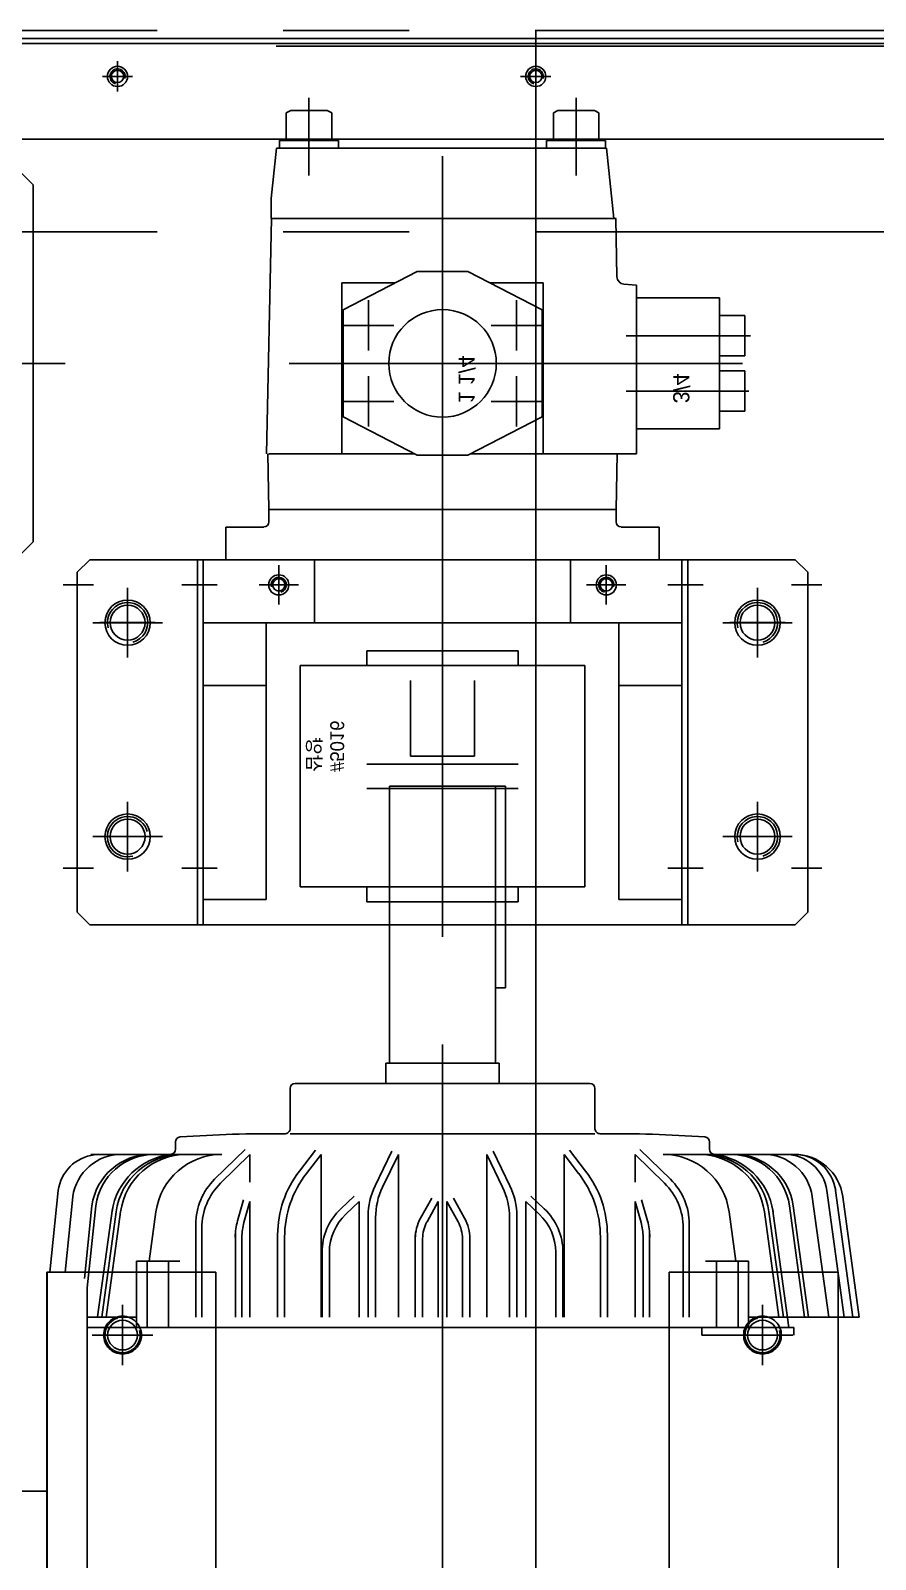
# Model space of a CAD drawing. Header units: millimetres. Extents: x 10462777 to 22643323, y 453826 to 1389191.
# Drawn here: x 11323167 to 11323503, y 601193 to 601800 of the extents above; entities that cross this region are included whole.
import ezdxf

# ---------------------------------------------------------------- set-up
doc = ezdxf.new("R2010")
doc.units = ezdxf.units.MM
doc.header["$LTSCALE"] = 200
doc.header["$MEASUREMENT"] = 0
for name, pattern in [('CENTER', [2, 1.25, -0.25, 0.25, -0.25]), ('DASHED', [3.5, 2, -1.5]), ('HIDDEN', [3.75, 2.5, -1.25])]:
    doc.linetypes.add(name, pattern=pattern)
doc.layers.get('0').update_dxf_attribs({"linetype": 'CONTINUOUS'})
doc.layers.add('01-외형선', color=7, linetype='CONTINUOUS', lineweight=25)
for name, color, linetype in [('1 Center', 1, 'CENTER'), ('2', 2, 'CONTINUOUS'), ('3 Hidden', 3, 'HIDDEN'), ('C', 1, 'CENTER'), ('CENTER', 1, 'CONTINUOUS'), ('THIN', 3, 'CONTINUOUS')]:
    doc.layers.add(name, color=color, linetype=linetype)
doc.styles.get("Standard").update_dxf_attribs({"font": 'SYMBOL'})

# ---------------------------------------------------------------- blocks, each defined once
blk = doc.blocks.new('A$C786C0FE7')
at = {"color": 1, "linetype": 'Continuous'}
for p, q in [((101.5, 96), (114.5, 96)), ((101.5, 96), (101.5, 80.9)), ((114.5, 96), (114.5, 10)), ((-21, 77.85), (72.5, 79.83)), ((72.5, 79.28), (94.5, 78.9)), ((-52, 74.66), (-49, 74.66)), ((-52, 74.66), (-52, 51.26)), ((-49, 75.9), (-29, 78)), ((-49, 10), (-49, 75.9)), ((-29, 78), (-21, 78)), ((-21, 10), (-21, 77.9)), ((72.5, 78.9), (72.5, 20.97)), ((94.5, 78.9), (99.5, 78.9)), ((94.5, 78.9), (94.5, -58.9)), ((-64, 70.27), (-63, 72)), ((-64, 70.27), (-64, 55.73)), ((-63, 72), (-52, 72)), ((-63, 54), (-64, 55.73)), ((-52, 54), (-63, 54)), ((-52, 51.26), (-49, 51.26)), ((0, 20), (15.21, 49.5)), ((4.5, 28.73), (4.5, 50)), ((4.5, 50), (72.5, 50)), ((15.21, 49.5), (57.79, 49.5)), ((73, 20), (57.79, 49.5)), ((0, 20), (0, 0)), ((73, 20), (73, 0)), ((-49, -55.05), (-49, 10)), ((-21, -58.9), (-21, 10)), ((114.5, 10), (114.5, -76)), ((73, 0), (57.79, -29.5)), ((0, 0), (15.21, -29.5)), ((72.5, -0.97), (72.5, -67)), ((4.5, -30), (4.5, -8.73)), ((4.5, -30), (72.5, -30)), ((15.21, -29.5), (57.79, -29.5)), ((-64, -35.73), (-63, -34)), ((-64, -35.73), (-64, -50.27)), ((-63, -34), (-52, -34)), ((-49, -31.26), (-52, -31.26)), ((-52, -31.26), (-52, -54.65)), ((-63, -52), (-64, -50.27)), ((-52, -52), (-63, -52)), ((-52, -54.74), (-49, -54.74)), ((-21, -58), (-49, -55.05)), ((2.11, -59.24), (-21, -58.84)), ((94.5, -58.9), (72.5, -59.28)), ((99.5, -58.9), (94.5, -58.9)), ((5.05, -61.98), (5.49, -67)), ((101.5, -60.9), (101.5, -76)), ((72.5, -67), (5.49, -67)), ((10.5, -67), (62.5, -67)), ((10.5, -100), (10.5, -67)), ((55.25, -67), (65, -67)), ((62.5, -100), (62.5, -67)), ((114.5, -76), (101.5, -76)), ((114.5, -76), (101.5, -76)), ((10.5, -100), (62.5, -100)), ((17.5, -110), (17.5, -100)), ((33.5, -110), (33.5, -100)), ((39.5, -110), (39.5, -100)), ((55.5, -110), (55.5, -100)), ((17.5, -110), (33.5, -110)), ((39.5, -110), (55.5, -110))]:
    blk.add_line(p, q, dxfattribs=at)
at = {"color": 1, "linetype": 'CENTER'}
for p, q in [((36.5, -79.34), (36.5, 70.93)), ((-38.18, 63), (-68.95, 63)), ((21.4, 49.35), (21.4, 29.35)), ((51.6, 49.35), (51.6, 29.35)), ((11.4, 39.35), (31.4, 39.35)), ((36.5, 39.35), (36.5, -19.35)), ((41.6, 39.35), (61.6, 39.35)), ((-45.87, 10), (214.81, 10)), ((11.5, 10), (61.5, 10)), ((21.4, -9.35), (21.4, -29.35)), ((51.6, -9.35), (51.6, -29.35)), ((11.4, -19.35), (31.4, -19.35)), ((41.6, -19.35), (61.6, -19.35)), ((-68.95, -43), (-38.18, -43)), ((25.5, -112.29), (25.5, -62.92)), ((36.5, -109.12), (36.5, -62.92)), ((47.5, -111.55), (47.5, -62.92))]:
    blk.add_line(p, q, dxfattribs=at)
at = {"color": 1, "linetype": 'DASHED'}
for p, q in [((162.5, 22.69), (192.5, 22.69)), ((192.5, 22.69), (192.5, -2.69)), ((162.5, -2.69), (192.5, -2.69))]:
    blk.add_line(p, q, dxfattribs=at)
at = {"color": 1, "linetype": 'Continuous'}
for centre, major_axis, start_param, end_param in [((99.5, 80.9), (1.41, 1.41), 3.926991, 5.497787), ((36.5, 10), (-15.1, 15.1), 3.926991, 10.210176), ((2.06, -62.24), (-2.12, 2.12), 4.014259, 5.480333), ((99.5, -60.9), (-1.41, 1.41), 3.926991, 5.497787)]:
    blk.add_ellipse(centre, major_axis=major_axis, ratio=1, start_param=start_param, end_param=end_param, dxfattribs=at)
blk = doc.blocks.new('A$C28DE4712')
at = {"rotation": 180}
blk.add_blockref('A$C786C0FE7', (857.1, 465.46), dxfattribs=at)
at = {"color": 1, "char_height": 6.4, "attachment_point": 7}
for s, insert in [('3/4', (804.74, 546.94)), ('1 1/4', (804.74, 461.79))]:
    blk.add_mtext(s, dxfattribs=dict(at, insert=insert))
blk = doc.blocks.new('A$C58A3008E')
at = {"color": 4}
for p, q in [((181.98, 158.89), (134.17, 165.43)), ((134.17, 136.93), (134.17, 165.43)), ((184.38, 156.04), (134.17, 162.91)), ((184.38, 152.54), (134.17, 159.41)), ((181.98, 146.76), (134.17, 153.3)), ((178.38, 139.17), (134.17, 145.22)), ((178.38, 137.66), (134.17, 143.71)), ((134.17, 121.45), (134.17, 141)), ((127, 139.5), (130, 139.5)), ((130, 139.5), (130, -141)), ((177.24, 131.03), (130, 137.5)), ((175.98, 129.55), (134.17, 135.28)), ((198.79, 87.6), (198.79, 139.62)), ((134.17, 133.48), (134.17, 121.45)), ((175.98, 127.76), (134.17, 133.48)), ((127, 102.87), (127, 121.45)), ((130, 121.45), (156.39, 121.45)), ((130, 117.28), (156.39, 117.28)), ((156.39, 104.33), (156.39, 121.45)), ((175.98, 113.74), (156.39, 116.42)), ((130, 108.72), (156.39, 108.72)), ((200.79, 106), (203.71, 106)), ((127, 102.87), (130, 102.87)), ((134.17, 97.94), (171.06, 97.94)), ((134.17, 95.55), (169.52, 95.55)), ((187.35, 88.07), (198.79, 76.43)), ((188.89, 90.47), (200.77, 78.38)), ((134.17, 82.2), (167.65, 82.2)), ((134.17, 79.62), (165.96, 79.62)), ((172.43, 81.35), (180.73, 78.97)), ((180, 76.43), (134.17, 76.43)), ((171.7, 78.81), (180, 76.43)), ((198.79, 76.43), (187.68, 76.43)), ((134.17, 65.44), (166.78, 65.44)), ((134.17, 62.66), (165.84, 62.66)), ((192.17, 56.81), (200.48, 50.42)), ((207, 0), (207, 60.5)), ((208.98, 60.5), (225, 60.5)), ((227, 0), (227, 58.5)), ((191.23, 54.03), (198.79, 48.22)), ((198.79, 48.22), (134.17, 48.22)), ((134.17, 47.77), (161.12, 47.77)), ((134.17, 44.91), (159.88, 44.91)), ((175.06, 38.35), (180, 33.09)), ((177.18, 40.34), (182.12, 35.09)), ((180, 33.09), (134.17, 33.09)), ((134.17, 29.52), (174.26, 29.52)), ((134.17, 26.57), (173.67, 26.57)), ((186.3, 26.78), (200.05, 20.16)), ((265, 25), (345, 25)), ((265, 25), (265, 21)), ((345, 25), (345, -21)), ((185.7, 23.83), (198.79, 17.54)), ((227, 22.5), (235, 22.5)), ((235, 22.5), (235, -22.5)), ((235, 21), (345, 21)), ((198.79, 17.54), (134.17, 17.54)), ((134.17, 10.88), (166.89, 10.88)), ((134.17, 7.9), (165.31, 7.9)), ((172.02, 6.16), (180, 1.76)), ((173.43, 8.72), (181.41, 4.31)), ((180, 1.76), (134.17, 1.76)), ((207, -60.5), (207, 0)), ((227, -58.5), (227, 0)), ((134.17, -1.76), (180, -1.76)), ((180, -1.76), (172.02, -6.16)), ((181.41, -4.31), (173.43, -8.72)), ((165.31, -7.9), (134.17, -7.9)), ((166.89, -10.88), (134.17, -10.88)), ((134.17, -17.54), (198.79, -17.54)), ((198.79, -17.54), (185.7, -23.83)), ((200.05, -20.16), (186.3, -26.78)), ((235, -22.5), (227, -22.5)), ((345, -21), (235, -21)), ((173.67, -26.57), (134.17, -26.57)), ((174.26, -29.52), (134.17, -29.52)), ((134.17, -33.09), (180, -33.09)), ((180, -33.09), (175.06, -38.34)), ((182.12, -35.09), (177.18, -40.34)), ((159.88, -44.91), (134.17, -44.91)), ((161.12, -47.77), (134.17, -47.77)), ((134.17, -48.22), (198.79, -48.22)), ((198.79, -48.22), (191.23, -54.03)), ((200.48, -50.42), (192.17, -56.81)), ((225, -60.5), (208.98, -60.5)), ((165.84, -62.66), (134.17, -62.66)), ((166.78, -65.44), (134.17, -65.44)), ((134.17, -76.43), (180, -76.43)), ((180, -76.43), (171.7, -78.81)), ((198.79, -76.43), (187.35, -88.07)), ((187.68, -76.43), (198.79, -76.43)), ((200.77, -78.38), (188.88, -90.47)), ((165.96, -79.62), (134.17, -79.62)), ((167.65, -82.2), (134.17, -82.2)), ((180.73, -78.97), (172.43, -81.35)), ((198.79, -139.62), (198.79, -87.6)), ((169.52, -95.55), (134.17, -95.55)), ((171.06, -97.94), (134.17, -97.94)), ((156.39, -108.72), (130, -108.72)), ((156.39, -121.45), (156.39, -104.33)), ((203.71, -106), (200.79, -106)), ((156.39, -116.42), (175.98, -113.74)), ((156.39, -117.28), (130, -117.28)), ((156.39, -121.45), (130, -121.45)), ((134.17, -121.45), (134.17, -141)), ((134.17, -133.48), (175.98, -127.76)), ((134.17, -135.28), (175.98, -129.55)), ((134.27, -136.91), (177.24, -131.03)), ((145.72, -141), (178.38, -137.66)), ((149.45, -142.09), (178.38, -139.17)), ((0, -141), (146, -141)), ((152, -149.84), (181.98, -146.76)), ((152, -155.93), (184.38, -152.54))]:
    blk.add_line(p, q, dxfattribs=at)
for centre, radius, start, end in [((179.35, 139.62), 19.44, 0.00001, 82.20685), ((182.12, 139.53), 16.67, 0.00002, 82.20685), ((182.12, 136.03), 16.67, 0.00002, 82.20685), ((179.35, 127.49), 19.44, 0.00001, 82.20685), ((175.18, 115.78), 23.61, 0.00013, 82.20685), ((175.18, 114.27), 23.61, 0.00008, 82.20685), ((172.4, 103.41), 26.39, 0, 82.20685), ((172.4, 101.61), 26.39, 0.00011, 82.20685), ((172, 104.5), 27, 6.93192, 81.21188), ((172.4, 87.6), 26.39, 0.00008, 82.20685), ((200.79, 108), 2, 183.50327, 269.99505), ((203.71, 104), 2, 3.99609, 90.00714), ((-326, 67), 533, 359.51806, 3.9956), ((171.06, 72.94), 25, 44.50882, 90.00004), ((169.52, 70.55), 25, 44.50881, 89.99998), ((165.96, 58.79), 23.47, 73.99341, 90.0002), ((165.96, 58.79), 20.83, 73.99341, 90.0002), ((165.84, 21), 41.67, 52.45209, 89.99998), ((166.78, 23.77), 41.67, 52.45213, 90.00004), ((208.98, 62.5), 2, 179.5183, 269.97175), ((225, 58.5), 2, 0, 89.99998), ((159.88, 24.08), 23.75, 43.23146, 90.00009), ((159.88, 24.08), 20.83, 43.23146, 90.00009), ((173.67, -1.21), 27.78, 64.3206, 90.00015), ((174.26, 1.74), 27.78, 64.3206, 90.00015), ((165.31, -5.99), 16.81, 61.07304, 90.00042), ((165.31, -5.99), 13.89, 61.07304, 90.00042), ((165.31, 5.99), 13.89, 269.99964, 298.92702), ((165.31, 5.99), 16.81, 269.99964, 298.92702), ((173.67, 1.21), 27.78, 269.99991, 295.67945), ((174.26, -1.74), 27.78, 269.99991, 295.67945), ((159.88, -24.08), 20.83, 269.99996, 316.76854), ((159.88, -24.08), 23.75, 269.99996, 316.76854), ((165.84, -21), 41.67, 270.00007, 307.54792), ((166.78, -23.77), 41.67, 270.00002, 307.54787), ((208.98, -62.5), 2, 90.02823, 180.48168), ((225, -58.5), 2, 270.00007, 0), ((-326, -67), 533, 356.00441, 0.48194), ((165.96, -58.79), 20.83, 269.99985, 286.00665), ((165.96, -58.79), 23.47, 269.99985, 286.00665), ((169.52, -70.55), 25, 270.00007, 315.49119), ((171.06, -72.94), 25, 270.00002, 315.49118), ((172.4, -87.6), 26.39, 277.79321, 359.99992), ((172.4, -101.61), 26.39, 277.79321, 359.99989), ((172.4, -103.41), 26.39, 277.79321, 360), ((172, -104.5), 27, 278.78818, 353.06809), ((172, -104.5), 27, 278.78818, 353.06809), ((200.79, -108), 2, 90.00495, 176.49673), ((203.71, -104), 2, 269.99291, 356.00391), ((175.18, -114.27), 23.61, 277.79321, 359.99992), ((175.18, -115.78), 23.61, 277.79321, 359.99987), ((179.35, -127.49), 19.44, 277.79321, 359.99999), ((182.12, -136.03), 16.67, 277.79321, 352.43477)]:
    blk.add_arc(centre, radius, start, end, dxfattribs=at)
at = {"layer": '3 Hidden'}
for p, q in [((-152, 157), (152, 157)), ((152, 157), (152, 90)), ((-152, 90), (152, 90)), ((-152, -90), (152, -90)), ((152, -157), (152, -90)), ((-152, -157), (152, -157))]:
    blk.add_line(p, q, dxfattribs=at)
for centre in [(127, 127), (127, -127)]:
    blk.add_circle(centre, 7.5, dxfattribs=at)
at = {"layer": 'C', "color": 4, "ltscale": 2.2}
for p, q in [((-307.6, 0), (360.51, 0)), ((65, -270), (65, -157))]:
    blk.add_line(p, q, dxfattribs=at)
at = {"layer": 'CENTER'}
for p, q in [((127, 139), (127, 115)), ((115, 127), (139, 127)), ((127, -139), (127, -115)), ((115, -127), (139, -127))]:
    blk.add_line(p, q, dxfattribs=at)
blk = doc.blocks.new('A$C1A6738FB')
at = {"color": 2}
for p, q in [((-44, 56.5), (-44, -56.5)), ((44, 56.5), (-44, 56.5)), ((44, 56.5), (44, -56.5)), ((-49.85, 30), (-44, 30)), ((-49.85, -30), (-49.85, 30)), ((-4.85, -30), (-4.85, 30)), ((4.85, -30), (4.85, 30)), ((49.85, 30), (44, 30)), ((49.85, -30), (49.85, 30)), ((-49.85, -30), (-44, -30)), ((49.85, -30), (44, -30)), ((44, -56.5), (-44, -56.5))]:
    blk.add_line(p, q, dxfattribs=at)
at = {"layer": 'CENTER', "color": 2}
blk.add_line((51.23, 0), (-51.23, 0), dxfattribs=at)
at = {"color": 2, "insert": (1.69, -39.06), "char_height": 5.5, "width": 35.7991, "attachment_point": 1}
blk.add_mtext('#5016\\P{\\fGulim|b0|i0|c129|p50;삼양}', dxfattribs=at)
blk = doc.blocks.new('A$C4DD64780')
at = {"color": 6}
for p, q in [((-82.5, -24.33), (-70.95, -12.78)), ((0, -12.78), (-70.95, -12.78)), ((0, -12.78), (70.95, -12.78)), ((82.5, -24.33), (70.95, -12.78)), ((-82.5, -24.33), (-82.5, -95.28)), ((82.5, -24.33), (82.5, -95.28)), ((-66.59, -31.38), (-66.59, -38.98)), ((-53.62, -31.38), (-53.62, -38.98)), ((53.62, -31.38), (53.62, -38.98)), ((66.59, -31.38), (66.59, -38.98)), ((-82.5, -166.23), (-82.5, -95.28)), ((82.5, -166.23), (82.5, -95.28)), ((-66.59, -159.19), (-66.59, -151.59)), ((-53.62, -159.19), (-53.62, -151.59)), ((53.62, -159.19), (53.62, -151.59)), ((66.59, -159.19), (66.59, -151.59)), ((-82.5, -166.23), (-70.95, -177.78)), ((82.5, -166.23), (70.95, -177.78)), ((0, -177.78), (-70.95, -177.78)), ((0, -177.78), (70.95, -177.78))]:
    blk.add_line(p, q, dxfattribs=at)
at = {"color": 6, "ltscale": 6}
for p, q in [((-52.83, -42.45), (-67.38, -27.91)), ((52.83, -42.45), (67.38, -27.91)), ((-52.83, -148.12), (-67.38, -162.66)), ((52.83, -148.12), (67.38, -162.66))]:
    blk.add_line(p, q, dxfattribs=at)
at = {"color": 6}
blk.add_lwpolyline([(-6.69, -129.61), (6.33, -129.61), (6.33, -121.67), (-6.69, -121.67)], close=True, dxfattribs=at)
for radius in [66.62, 53.44, 39.53, 21.17]:
    blk.add_circle((0, -95.28), radius, dxfattribs=at)
at = {"color": 6, "ltscale": 6}
for start, end in [(125.60243, 144.39757), (35.60243, 54.39757), (215.60243, 234.39757), (305.60243, 324.39757)]:
    blk.add_arc((0, -95.28), 85, start, end, dxfattribs=at)
at = {"color": 6}
for centre, start, end in [((-60.1, -31.38), 0, 180), ((60.1, -31.38), 0, 180), ((-60.1, -38.98), 180, 0), ((60.1, -38.98), 180, 0), ((-60.1, -151.59), 0, 180), ((60.1, -151.59), 0, 180), ((-60.1, -159.19), 180, 0), ((60.1, -159.19), 180, 0)]:
    blk.add_arc(centre, 6.48, start, end, dxfattribs=at)
at = {"layer": '1 Center', "color": 6, "linetype": 'CENTER', "ltscale": 6}
for p, q in [((0, 0), (0, -190.57)), ((-95.28, -95.28), (95.28, -95.28))]:
    blk.add_line(p, q, dxfattribs=at)
at = {"color": 6, "insert": (-4.88, -122.82), "char_height": 5.3625, "width": 50.3108, "attachment_point": 1}
blk.add_mtext('\\f굴림체|b0|i0|c129|p49;DHC', dxfattribs=at)
blk = doc.blocks.new('A$C5FEA5793')
at = {"color": 6}
for p, q in [((947.6, -400), (947.6, 390)), ((155.6, 115), (459.6, 114.97)), ((459.6, 114.97), (459.6, 48)), ((459.6, 48), (155.6, 48)), ((459.6, -132), (155.6, -132)), ((459.6, -198.97), (459.6, -132)), ((155.6, -199), (459.6, -198.97))]:
    blk.add_line(p, q, dxfattribs=at)
for centre, radius in [((434.6, 85), 5.92), ((632.6, 83), 6.92), ((717.6, 83), 6.92), ((434.6, -169), 5.92), ((632.6, -167), 6.92), ((717.6, -167), 6.92)]:
    blk.add_circle(centre, radius)
for centre in [(934.6, -5), (934.6, -171)]:
    blk.add_circle(centre, 4, dxfattribs=at)
at = {"layer": 'CENTER'}
for p, q in [((434.6, 75), (434.6, 95)), ((632.6, 94), (632.6, 72)), ((717.6, 94), (717.6, 72)), ((444.6, 85), (424.6, 85)), ((621.6, 83), (643.6, 83)), ((706.6, 83), (728.6, 83)), ((929.8, -5), (939.4, -5)), ((934.6, -9.8), (934.6, -0.2)), ((632.6, -156), (632.6, -178)), ((717.6, -156), (717.6, -178)), ((434.6, -179), (434.6, -159)), ((444.6, -169), (424.6, -169)), ((643.6, -167), (621.6, -167)), ((706.6, -167), (728.6, -167)), ((934.6, -175.8), (934.6, -166.2)), ((929.8, -171), (939.4, -171))]:
    blk.add_line(p, q, dxfattribs=at)
at = {"layer": 'THIN'}
for centre, radius, start, end in [((434.6, 85), 7, 75, 345), ((632.6, 83), 8, 255, 165), ((717.6, 83), 8, 255, 165), ((434.6, -169), 7, 75, 345), ((632.6, -167), 8, 165, 75), ((717.6, -167), 8, 255, 165)]:
    blk.add_arc(centre, radius, start, end, dxfattribs=at)
blk = doc.blocks.new('A$C5CCD1313')
for centre in [(-10, 65), (-10, -65)]:
    blk.add_circle(centre, 2.46)
at = {"layer": '01-외형선', "color": 11, "ltscale": 10}
for p, q in [((-140, 145), (-145, 140)), ((-145, -140), (-145, 140)), ((-5, 145), (-140, 145)), ((-5, 145), (0, 140)), ((0, 140), (0, -140)), ((0, 95), (-135, 95)), ((-135, 95), (-135, 70)), ((-50, 95), (-50, 70)), ((-25, 95), (-25, -95)), ((-25, 70), (-135, 70)), ((-25, -70), (-135, -70)), ((-135, -95), (-135, -70)), ((-50, -95), (-50, -70)), ((0, -95), (-135, -95)), ((-140, -145), (-145, -140)), ((-5, -145), (-140, -145)), ((-5, -145), (0, -140))]:
    blk.add_line(p, q, dxfattribs=at)
for centre in [(-110, 125), (-25, 125), (-110, -125), (-25, -125)]:
    blk.add_circle(centre, 9, dxfattribs=at)
at = {"layer": '2', "color": 11}
for p, q in [((0, 50.8), (-25, 50.8)), ((0, -50.8), (-25, -50.8))]:
    blk.add_line(p, q, dxfattribs=at)
at = {"layer": 'CENTER'}
for p, q in [((-122.5, 138.54), (-122.5, 150.54)), ((-10, 138.54), (-10, 150.54)), ((-110, 138.8), (-110, 111.2)), ((-25, 138.8), (-25, 111.2)), ((-123.8, 125), (-96.2, 125)), ((-38.8, 125), (-11.2, 125)), ((-10, 59), (-10, 71)), ((-16, 65), (-4, 65)), ((4.8, 0), (-149.8, 0)), ((-10, -59), (-10, -71)), ((-16, -65), (-4, -65)), ((-110, -138.8), (-110, -111.2)), ((-25, -138.8), (-25, -111.2)), ((-123.8, -125), (-96.2, -125)), ((-38.8, -125), (-11.2, -125)), ((-122.5, -138.54), (-122.5, -150.54)), ((-10, -138.54), (-10, -150.54))]:
    blk.add_line(p, q, dxfattribs=at)
at = {"layer": 'THIN'}
for centre, start, end in [((-10, 65), 195, 105), ((-10, -65), 255, 165)]:
    blk.add_arc(centre, 3, start, end, dxfattribs=at)
blk = doc.blocks.new('A$C1C00764F')
blk.add_lwpolyline([(427, -1088.77), (427, -294.77), (467, -294.77), (467, -1088.77)], close=True)
for centre in [(452, -691.77), (452, -691.77), (452, -857.77), (452, -857.77)]:
    blk.add_circle(centre, 2.46)
at = {"layer": '3 Hidden'}
blk.add_line((464, -294.77), (464, -1088.77), dxfattribs=at)
at = {"layer": 'CENTER'}
for p, q in [((452, -697.77), (452, -685.77)), ((452, -697.77), (452, -685.77)), ((446, -691.77), (458, -691.77)), ((446, -691.77), (458, -691.77)), ((452, -863.77), (452, -851.77)), ((452, -863.77), (452, -851.77)), ((446, -857.77), (458, -857.77)), ((446, -857.77), (458, -857.77))]:
    blk.add_line(p, q, dxfattribs=at)
at = {"layer": 'THIN'}
for centre in [(452, -691.77), (452, -691.77), (452, -857.77), (452, -857.77)]:
    blk.add_arc(centre, 3, 195, 105, dxfattribs=at)
blk = doc.blocks.new('A$C6E2B117E')
at = {"color": 73}
for p, q in [((390.2, -1507.87), (390.2, -707.47)), ((467, -1507.87), (467, -707.47)), ((470.2, -1507.87), (470.2, -707.47))]:
    blk.add_line(p, q, dxfattribs=at)
blk = doc.blocks.new('A$C2F8A48B9')
at = {"color": 73}
blk.add_line((0, 0), (0, 800.4), dxfattribs=at)
blk = doc.blocks.new('A$C259362EE')
at = {"layer": 'CENTER'}
blk.add_line((-470, 0), (470, 0), dxfattribs=at)
for name, p in [('A$C6E2B117E', (0, 1107.67)), ('A$C2F8A48B9', (467, -400.2))]:
    blk.add_blockref(name, p)
blk = doc.blocks.new('A$C76F92739')
at = {"color": 2}
for p, q in [((0, 97.3), (-145, 97.3)), ((-145, -97.3), (-145, 97.3)), ((0, -97.3), (0, 97.3)), ((-145, -97.3), (0, -97.3))]:
    blk.add_line(p, q, dxfattribs=at)
for centre in [(-10, 65), (-10, -65)]:
    blk.add_circle(centre, 4, dxfattribs=at)
at = {"layer": '3 Hidden', "color": 2}
for p, q in [((-145, 95), (0, 95)), ((-145, -95), (0, -95))]:
    blk.add_line(p, q, dxfattribs=at)
at = {"layer": 'CENTER', "color": 2}
for p, q in [((-122.5, 89.45), (-122.5, 103.45)), ((-10, 89.45), (-10, 103.45)), ((-10, 100.3), (-10, 92)), ((-122.5, -89.45), (-122.5, -103.45)), ((-10, -89.45), (-10, -103.45))]:
    blk.add_line(p, q, dxfattribs=at)
at = {"layer": 'CENTER'}
for p, q in [((-10, 57.2), (-10, 72.8)), ((-17.8, 65), (-2.2, 65)), ((-10, -57.2), (-10, -72.8)), ((-17.8, -65), (-2.2, -65))]:
    blk.add_line(p, q, dxfattribs=at)

msp = doc.modelspace()

# ---------------------------------------------------------------- block references
at = {"extrusion": (0, 0, -1), "zscale": -1, "rotation": 89.99999999999999}
for name, p in [('A$C1C00764F', (-11324059.61809, 601329.95518)), ('A$C5FEA5793', (-11323372.84631, 600847.35605)), ('A$C28DE4712', (-11322875.38546, 600847.35605)), ('A$C4DD64780', (-11323181.1285, 601667.95337)), ('A$C5CCD1313', (-11323330.84631, 601589.95337)), ('A$C76F92739', (-11323330.84643, 601589.95337)), ('A$C1A6738FB', (-11323330.84631, 601503.95337)), ('A$C58A3008E', (-11323330.84631, 601154.95518))]:
    msp.add_blockref(name, p, dxfattribs=at)
at = {"layer": '1 Center', "extrusion": (0, 0, -1), "zscale": -1, "rotation": 89.99999999999999}
msp.add_blockref('A$C259362EE', (-11323367.84618, 601329.95518), dxfattribs=at)

doc.saveas('drawing.dxf')
